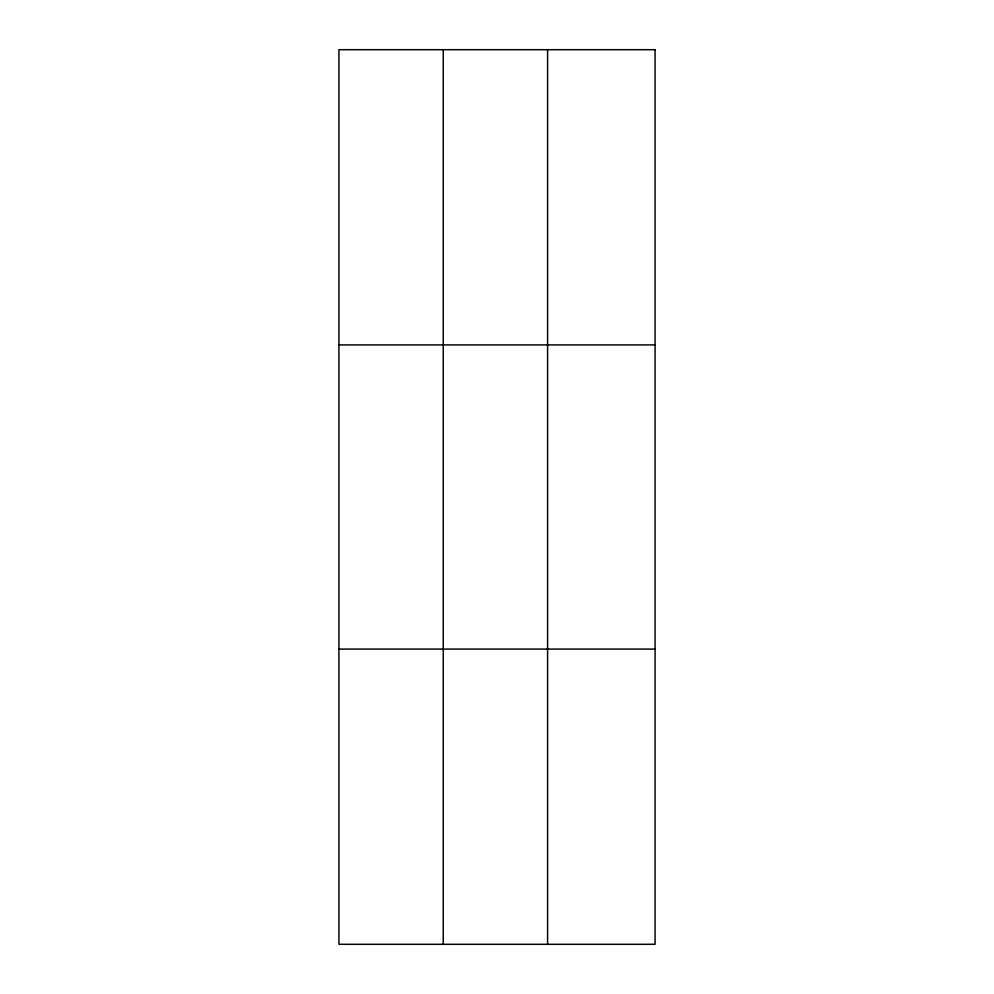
<?xml version="1.0" encoding="UTF-8"?>
<svg xmlns="http://www.w3.org/2000/svg" width="994" height="994" viewBox="0 0 994 994"><rect width="100%" height="100%" fill="white"/><g stroke="black" fill="none" stroke-linecap="round" stroke-linejoin="round"><path stroke-width="1.49" d="M443.249 944.3L443.249 49.7M547.582 944.3L547.582 49.7M338.929 344.918L655.071 344.918M338.929 649.082L655.071 649.082M655.071 49.7L655.071 944.3L338.929 944.3L338.929 49.7L655.071 49.7"/></g></svg>
